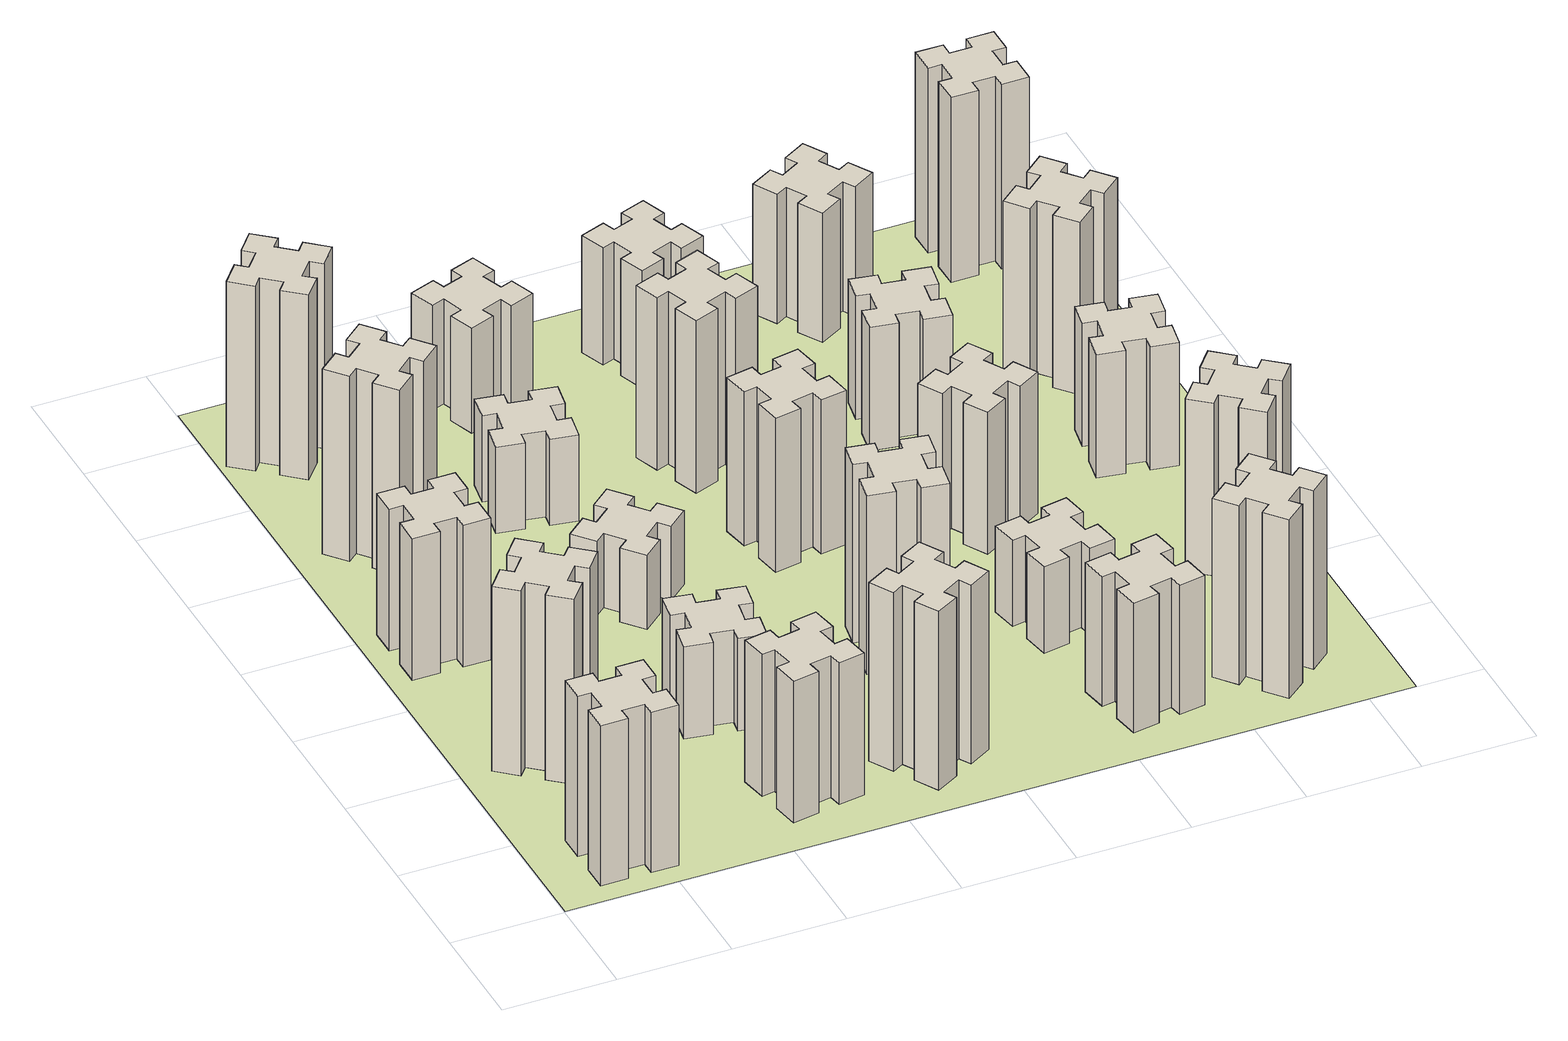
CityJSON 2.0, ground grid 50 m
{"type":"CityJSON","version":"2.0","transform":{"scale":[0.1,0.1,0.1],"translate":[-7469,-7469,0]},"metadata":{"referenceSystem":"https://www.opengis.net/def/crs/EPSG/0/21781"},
"CityObjects":{
"building1":{"type":"Building","attributes":{"class":"1000","function":"1000","usage":"1000","yearOfConstruction":2016,"roofType":"1000","measuredHeight":78,"storeysAboveGround":30,"storeysBelowGround":0},"geometry":[{"type":"Solid","lod":"1","boundaries":[[[[0,1,2,3,4,5,6,7,8,9,10,11,12,13,14,15,16,17,18,19]],[[17,16,20,21]],[[16,15,22,20]],[[15,14,23,22]],[[14,13,24,23]],[[13,12,25,24]],[[12,11,26,25]],[[11,10,27,26]],[[10,9,28,27]],[[9,8,29,28]],[[8,7,30,29]],[[7,6,31,30]],[[6,5,32,31]],[[5,4,33,32]],[[4,3,34,33]],[[3,2,35,34]],[[2,1,36,35]],[[1,0,37,36]],[[0,19,38,37]],[[19,18,39,38]],[[18,17,21,39]],[[24,25,26,27,28,29,30,31,32,33,34,35,36,37,38,39,21,20,22,23]]]]}]},
"building2":{"type":"Building","attributes":{"class":"1000","function":"1000","usage":"1000","yearOfConstruction":2016,"roofType":"1000","measuredHeight":90,"storeysAboveGround":30,"storeysBelowGround":0},"geometry":[{"type":"Solid","lod":"1","boundaries":[[[[40,41,42,43,44,45,46,47,48,49,50,51,52,53,54,55,56,57,58,59]],[[57,56,60,61]],[[56,55,62,60]],[[55,54,63,62]],[[54,53,64,63]],[[53,52,65,64]],[[52,51,66,65]],[[51,50,67,66]],[[50,49,68,67]],[[49,48,69,68]],[[48,47,70,69]],[[47,46,71,70]],[[46,45,72,71]],[[45,44,73,72]],[[44,43,74,73]],[[43,42,75,74]],[[42,41,76,75]],[[41,40,77,76]],[[40,59,78,77]],[[59,58,79,78]],[[58,57,61,79]],[[64,65,66,67,68,69,70,71,72,73,74,75,76,77,78,79,61,60,62,63]]]]}]},
"building3":{"type":"Building","attributes":{"class":"1000","function":"1000","usage":"1000","yearOfConstruction":2016,"roofType":"1000","measuredHeight":69,"storeysAboveGround":30,"storeysBelowGround":0},"geometry":[{"type":"Solid","lod":"1","boundaries":[[[[80,81,82,83,84,85,86,87,88,89,90,91,92,93,94,95,96,97,98,99]],[[97,96,100,101]],[[96,95,102,100]],[[95,94,103,102]],[[94,93,104,103]],[[93,92,105,104]],[[92,91,106,105]],[[91,90,107,106]],[[90,89,108,107]],[[89,88,109,108]],[[88,87,110,109]],[[87,86,111,110]],[[86,85,112,111]],[[85,84,113,112]],[[84,83,114,113]],[[83,82,115,114]],[[82,81,116,115]],[[81,80,117,116]],[[80,99,118,117]],[[99,98,119,118]],[[98,97,101,119]],[[104,105,106,107,108,109,110,111,112,113,114,115,116,117,118,119,101,100,102,103]]]]}]},
"building4":{"type":"Building","attributes":{"class":"1000","function":"1000","usage":"1000","yearOfConstruction":2016,"roofType":"1000","measuredHeight":90,"storeysAboveGround":30,"storeysBelowGround":0},"geometry":[{"type":"Solid","lod":"1","boundaries":[[[[120,121,122,123,124,125,126,127,128,129,130,131,132,133,134,135,136,137,138,139]],[[137,136,140,141]],[[136,135,142,140]],[[135,134,143,142]],[[134,133,144,143]],[[133,132,145,144]],[[132,131,146,145]],[[131,130,147,146]],[[130,129,148,147]],[[129,128,149,148]],[[128,127,150,149]],[[127,126,151,150]],[[126,125,152,151]],[[125,124,153,152]],[[124,123,154,153]],[[123,122,155,154]],[[122,121,156,155]],[[121,120,157,156]],[[120,139,158,157]],[[139,138,159,158]],[[138,137,141,159]],[[144,145,146,147,148,149,150,151,152,153,154,155,156,157,158,159,141,140,142,143]]]]}]},
"building5":{"type":"Building","attributes":{"class":"1000","function":"1000","usage":"1000","yearOfConstruction":2016,"roofType":"1000","measuredHeight":90,"storeysAboveGround":30,"storeysBelowGround":0},"geometry":[{"type":"Solid","lod":"1","boundaries":[[[[160,161,162,163,164,165,166,167,168,169,170,171,172,173,174,175,176,177,178,179]],[[177,176,180,181]],[[176,175,182,180]],[[175,174,183,182]],[[174,173,184,183]],[[173,172,185,184]],[[172,171,186,185]],[[171,170,187,186]],[[170,169,188,187]],[[169,168,189,188]],[[168,167,190,189]],[[167,166,191,190]],[[166,165,192,191]],[[165,164,193,192]],[[164,163,194,193]],[[163,162,195,194]],[[162,161,196,195]],[[161,160,197,196]],[[160,179,198,197]],[[179,178,199,198]],[[178,177,181,199]],[[184,185,186,187,188,189,190,191,192,193,194,195,196,197,198,199,181,180,182,183]]]]}]},
"building6":{"type":"Building","attributes":{"class":"1000","function":"1000","usage":"1000","yearOfConstruction":2016,"roofType":"1000","measuredHeight":69,"storeysAboveGround":30,"storeysBelowGround":0},"geometry":[{"type":"Solid","lod":"1","boundaries":[[[[200,201,202,203,204,205,206,207,208,209,210,211,212,213,214,215,216,217,218,219]],[[217,216,220,221]],[[216,215,222,220]],[[215,214,223,222]],[[214,213,224,223]],[[213,212,225,224]],[[212,211,226,225]],[[211,210,227,226]],[[210,209,228,227]],[[209,208,229,228]],[[208,207,230,229]],[[207,206,231,230]],[[206,205,232,231]],[[205,204,233,232]],[[204,203,234,233]],[[203,202,235,234]],[[202,201,236,235]],[[201,200,237,236]],[[200,219,238,237]],[[219,218,239,238]],[[218,217,221,239]],[[224,225,226,227,228,229,230,231,232,233,234,235,236,237,238,239,221,220,222,223]]]]}]},
"building7":{"type":"Building","attributes":{"class":"1000","function":"1000","usage":"1000","yearOfConstruction":2016,"roofType":"1000","measuredHeight":45,"storeysAboveGround":30,"storeysBelowGround":0},"geometry":[{"type":"Solid","lod":"1","boundaries":[[[[240,241,242,243,244,245,246,247,248,249,250,251,252,253,254,255,256,257,258,259]],[[257,256,260,261]],[[256,255,262,260]],[[255,254,263,262]],[[254,253,264,263]],[[253,252,265,264]],[[252,251,266,265]],[[251,250,267,266]],[[250,249,268,267]],[[249,248,269,268]],[[248,247,270,269]],[[247,246,271,270]],[[246,245,272,271]],[[245,244,273,272]],[[244,243,274,273]],[[243,242,275,274]],[[242,241,276,275]],[[241,240,277,276]],[[240,259,278,277]],[[259,258,279,278]],[[258,257,261,279]],[[264,265,266,267,268,269,270,271,272,273,274,275,276,277,278,279,261,260,262,263]]]]}]},
"building8":{"type":"Building","attributes":{"class":"1000","function":"1000","usage":"1000","yearOfConstruction":2016,"roofType":"1000","measuredHeight":36,"storeysAboveGround":30,"storeysBelowGround":0},"geometry":[{"type":"Solid","lod":"1","boundaries":[[[[280,281,282,283,284,285,286,287,288,289,290,291,292,293,294,295,296,297,298,299]],[[297,296,300,301]],[[296,295,302,300]],[[295,294,303,302]],[[294,293,304,303]],[[293,292,305,304]],[[292,291,306,305]],[[291,290,307,306]],[[290,289,308,307]],[[289,288,309,308]],[[288,287,310,309]],[[287,286,311,310]],[[286,285,312,311]],[[285,284,313,312]],[[284,283,314,313]],[[283,282,315,314]],[[282,281,316,315]],[[281,280,317,316]],[[280,299,318,317]],[[299,298,319,318]],[[298,297,301,319]],[[304,305,306,307,308,309,310,311,312,313,314,315,316,317,318,319,301,300,302,303]]]]}]},
"building9":{"type":"Building","attributes":{"class":"1000","function":"1000","usage":"1000","yearOfConstruction":2016,"roofType":"1000","measuredHeight":42,"storeysAboveGround":30,"storeysBelowGround":0},"geometry":[{"type":"Solid","lod":"1","boundaries":[[[[320,321,322,323,324,325,326,327,328,329,330,331,332,333,334,335,336,337,338,339]],[[337,336,340,341]],[[336,335,342,340]],[[335,334,343,342]],[[334,333,344,343]],[[333,332,345,344]],[[332,331,346,345]],[[331,330,347,346]],[[330,329,348,347]],[[329,328,349,348]],[[328,327,350,349]],[[327,326,351,350]],[[326,325,352,351]],[[325,324,353,352]],[[324,323,354,353]],[[323,322,355,354]],[[322,321,356,355]],[[321,320,357,356]],[[320,339,358,357]],[[339,338,359,358]],[[338,337,341,359]],[[344,345,346,347,348,349,350,351,352,353,354,355,356,357,358,359,341,340,342,343]]]]}]},
"building10":{"type":"Building","attributes":{"class":"1000","function":"1000","usage":"1000","yearOfConstruction":2016,"roofType":"1000","measuredHeight":87,"storeysAboveGround":30,"storeysBelowGround":0},"geometry":[{"type":"Solid","lod":"1","boundaries":[[[[360,361,362,363,364,365,366,367,368,369,370,371,372,373,374,375,376,377,378,379]],[[377,376,380,381]],[[376,375,382,380]],[[375,374,383,382]],[[374,373,384,383]],[[373,372,385,384]],[[372,371,386,385]],[[371,370,387,386]],[[370,369,388,387]],[[369,368,389,388]],[[368,367,390,389]],[[367,366,391,390]],[[366,365,392,391]],[[365,364,393,392]],[[364,363,394,393]],[[363,362,395,394]],[[362,361,396,395]],[[361,360,397,396]],[[360,379,398,397]],[[379,378,399,398]],[[378,377,381,399]],[[384,385,386,387,388,389,390,391,392,393,394,395,396,397,398,399,381,380,382,383]]]]}]},
"building11":{"type":"Building","attributes":{"class":"1000","function":"1000","usage":"1000","yearOfConstruction":2016,"roofType":"1000","measuredHeight":51,"storeysAboveGround":30,"storeysBelowGround":0},"geometry":[{"type":"Solid","lod":"1","boundaries":[[[[400,401,402,403,404,405,406,407,408,409,410,411,412,413,414,415,416,417,418,419]],[[417,416,420,421]],[[416,415,422,420]],[[415,414,423,422]],[[414,413,424,423]],[[413,412,425,424]],[[412,411,426,425]],[[411,410,427,426]],[[410,409,428,427]],[[409,408,429,428]],[[408,407,430,429]],[[407,406,431,430]],[[406,405,432,431]],[[405,404,433,432]],[[404,403,434,433]],[[403,402,435,434]],[[402,401,436,435]],[[401,400,437,436]],[[400,419,438,437]],[[419,418,439,438]],[[418,417,421,439]],[[424,425,426,427,428,429,430,431,432,433,434,435,436,437,438,439,421,420,422,423]]]]}]},
"building12":{"type":"Building","attributes":{"class":"1000","function":"1000","usage":"1000","yearOfConstruction":2016,"roofType":"1000","measuredHeight":87,"storeysAboveGround":30,"storeysBelowGround":0},"geometry":[{"type":"Solid","lod":"1","boundaries":[[[[440,441,442,443,444,445,446,447,448,449,450,451,452,453,454,455,456,457,458,459]],[[457,456,460,461]],[[456,455,462,460]],[[455,454,463,462]],[[454,453,464,463]],[[453,452,465,464]],[[452,451,466,465]],[[451,450,467,466]],[[450,449,468,467]],[[449,448,469,468]],[[448,447,470,469]],[[447,446,471,470]],[[446,445,472,471]],[[445,444,473,472]],[[444,443,474,473]],[[443,442,475,474]],[[442,441,476,475]],[[441,440,477,476]],[[440,459,478,477]],[[459,458,479,478]],[[458,457,461,479]],[[464,465,466,467,468,469,470,471,472,473,474,475,476,477,478,479,461,460,462,463]]]]}]},
"building13":{"type":"Building","attributes":{"class":"1000","function":"1000","usage":"1000","yearOfConstruction":2016,"roofType":"1000","measuredHeight":75,"storeysAboveGround":30,"storeysBelowGround":0},"geometry":[{"type":"Solid","lod":"1","boundaries":[[[[480,481,482,483,484,485,486,487,488,489,490,491,492,493,494,495,496,497,498,499]],[[497,496,500,501]],[[496,495,502,500]],[[495,494,503,502]],[[494,493,504,503]],[[493,492,505,504]],[[492,491,506,505]],[[491,490,507,506]],[[490,489,508,507]],[[489,488,509,508]],[[488,487,510,509]],[[487,486,511,510]],[[486,485,512,511]],[[485,484,513,512]],[[484,483,514,513]],[[483,482,515,514]],[[482,481,516,515]],[[481,480,517,516]],[[480,499,518,517]],[[499,498,519,518]],[[498,497,501,519]],[[504,505,506,507,508,509,510,511,512,513,514,515,516,517,518,519,501,500,502,503]]]]}]},
"building14":{"type":"Building","attributes":{"class":"1000","function":"1000","usage":"1000","yearOfConstruction":2016,"roofType":"1000","measuredHeight":84,"storeysAboveGround":30,"storeysBelowGround":0},"geometry":[{"type":"Solid","lod":"1","boundaries":[[[[520,521,522,523,524,525,526,527,528,529,530,531,532,533,534,535,536,537,538,539]],[[537,536,540,541]],[[536,535,542,540]],[[535,534,543,542]],[[534,533,544,543]],[[533,532,545,544]],[[532,531,546,545]],[[531,530,547,546]],[[530,529,548,547]],[[529,528,549,548]],[[528,527,550,549]],[[527,526,551,550]],[[526,525,552,551]],[[525,524,553,552]],[[524,523,554,553]],[[523,522,555,554]],[[522,521,556,555]],[[521,520,557,556]],[[520,539,558,557]],[[539,538,559,558]],[[538,537,541,559]],[[544,545,546,547,548,549,550,551,552,553,554,555,556,557,558,559,541,540,542,543]]]]}]},
"building15":{"type":"Building","attributes":{"class":"1000","function":"1000","usage":"1000","yearOfConstruction":2016,"roofType":"1000","measuredHeight":63,"storeysAboveGround":30,"storeysBelowGround":0},"geometry":[{"type":"Solid","lod":"1","boundaries":[[[[560,561,562,563,564,565,566,567,568,569,570,571,572,573,574,575,576,577,578,579]],[[577,576,580,581]],[[576,575,582,580]],[[575,574,583,582]],[[574,573,584,583]],[[573,572,585,584]],[[572,571,586,585]],[[571,570,587,586]],[[570,569,588,587]],[[569,568,589,588]],[[568,567,590,589]],[[567,566,591,590]],[[566,565,592,591]],[[565,564,593,592]],[[564,563,594,593]],[[563,562,595,594]],[[562,561,596,595]],[[561,560,597,596]],[[560,579,598,597]],[[579,578,599,598]],[[578,577,581,599]],[[584,585,586,587,588,589,590,591,592,593,594,595,596,597,598,599,581,580,582,583]]]]}]},
"building16":{"type":"Building","attributes":{"class":"1000","function":"1000","usage":"1000","yearOfConstruction":2016,"roofType":"1000","measuredHeight":57,"storeysAboveGround":30,"storeysBelowGround":0},"geometry":[{"type":"Solid","lod":"1","boundaries":[[[[600,601,602,603,604,605,606,607,608,609,610,611,612,613,614,615,616,617,618,619]],[[617,616,620,621]],[[616,615,622,620]],[[615,614,623,622]],[[614,613,624,623]],[[613,612,625,624]],[[612,611,626,625]],[[611,610,627,626]],[[610,609,628,627]],[[609,608,629,628]],[[608,607,630,629]],[[607,606,631,630]],[[606,605,632,631]],[[605,604,633,632]],[[604,603,634,633]],[[603,602,635,634]],[[602,601,636,635]],[[601,600,637,636]],[[600,619,638,637]],[[619,618,639,638]],[[618,617,621,639]],[[624,625,626,627,628,629,630,631,632,633,634,635,636,637,638,639,621,620,622,623]]]]}]},
"building17":{"type":"Building","attributes":{"class":"1000","function":"1000","usage":"1000","yearOfConstruction":2016,"roofType":"1000","measuredHeight":42,"storeysAboveGround":30,"storeysBelowGround":0},"geometry":[{"type":"Solid","lod":"1","boundaries":[[[[640,641,642,643,644,645,646,647,648,649,650,651,652,653,654,655,656,657,658,659]],[[657,656,660,661]],[[656,655,662,660]],[[655,654,663,662]],[[654,653,664,663]],[[653,652,665,664]],[[652,651,666,665]],[[651,650,667,666]],[[650,649,668,667]],[[649,648,669,668]],[[648,647,670,669]],[[647,646,671,670]],[[646,645,672,671]],[[645,644,673,672]],[[644,643,674,673]],[[643,642,675,674]],[[642,641,676,675]],[[641,640,677,676]],[[640,659,678,677]],[[659,658,679,678]],[[658,657,661,679]],[[664,665,666,667,668,669,670,671,672,673,674,675,676,677,678,679,661,660,662,663]]]]}]},
"building18":{"type":"Building","attributes":{"class":"1000","function":"1000","usage":"1000","yearOfConstruction":2016,"roofType":"1000","measuredHeight":69,"storeysAboveGround":30,"storeysBelowGround":0},"geometry":[{"type":"Solid","lod":"1","boundaries":[[[[680,681,682,683,684,685,686,687,688,689,690,691,692,693,694,695,696,697,698,699]],[[697,696,700,701]],[[696,695,702,700]],[[695,694,703,702]],[[694,693,704,703]],[[693,692,705,704]],[[692,691,706,705]],[[691,690,707,706]],[[690,689,708,707]],[[689,688,709,708]],[[688,687,710,709]],[[687,686,711,710]],[[686,685,712,711]],[[685,684,713,712]],[[684,683,714,713]],[[683,682,715,714]],[[682,681,716,715]],[[681,680,717,716]],[[680,699,718,717]],[[699,698,719,718]],[[698,697,701,719]],[[704,705,706,707,708,709,710,711,712,713,714,715,716,717,718,719,701,700,702,703]]]]}]},
"building19":{"type":"Building","attributes":{"class":"1000","function":"1000","usage":"1000","yearOfConstruction":2016,"roofType":"1000","measuredHeight":60,"storeysAboveGround":30,"storeysBelowGround":0},"geometry":[{"type":"Solid","lod":"1","boundaries":[[[[720,721,722,723,724,725,726,727,728,729,730,731,732,733,734,735,736,737,738,739]],[[737,736,740,741]],[[736,735,742,740]],[[735,734,743,742]],[[734,733,744,743]],[[733,732,745,744]],[[732,731,746,745]],[[731,730,747,746]],[[730,729,748,747]],[[729,728,749,748]],[[728,727,750,749]],[[727,726,751,750]],[[726,725,752,751]],[[725,724,753,752]],[[724,723,754,753]],[[723,722,755,754]],[[722,721,756,755]],[[721,720,757,756]],[[720,739,758,757]],[[739,738,759,758]],[[738,737,741,759]],[[744,745,746,747,748,749,750,751,752,753,754,755,756,757,758,759,741,740,742,743]]]]}]},
"building20":{"type":"Building","attributes":{"class":"1000","function":"1000","usage":"1000","yearOfConstruction":2016,"roofType":"1000","measuredHeight":87,"storeysAboveGround":30,"storeysBelowGround":0},"geometry":[{"type":"Solid","lod":"1","boundaries":[[[[760,761,762,763,764,765,766,767,768,769,770,771,772,773,774,775,776,777,778,779]],[[777,776,780,781]],[[776,775,782,780]],[[775,774,783,782]],[[774,773,784,783]],[[773,772,785,784]],[[772,771,786,785]],[[771,770,787,786]],[[770,769,788,787]],[[769,768,789,788]],[[768,767,790,789]],[[767,766,791,790]],[[766,765,792,791]],[[765,764,793,792]],[[764,763,794,793]],[[763,762,795,794]],[[762,761,796,795]],[[761,760,797,796]],[[760,779,798,797]],[[779,778,799,798]],[[778,777,781,799]],[[784,785,786,787,788,789,790,791,792,793,794,795,796,797,798,799,781,780,782,783]]]]}]},
"building21":{"type":"Building","attributes":{"class":"1000","function":"1000","usage":"1000","yearOfConstruction":2016,"roofType":"1000","measuredHeight":63,"storeysAboveGround":30,"storeysBelowGround":0},"geometry":[{"type":"Solid","lod":"1","boundaries":[[[[800,801,802,803,804,805,806,807,808,809,810,811,812,813,814,815,816,817,818,819]],[[817,816,820,821]],[[816,815,822,820]],[[815,814,823,822]],[[814,813,824,823]],[[813,812,825,824]],[[812,811,826,825]],[[811,810,827,826]],[[810,809,828,827]],[[809,808,829,828]],[[808,807,830,829]],[[807,806,831,830]],[[806,805,832,831]],[[805,804,833,832]],[[804,803,834,833]],[[803,802,835,834]],[[802,801,836,835]],[[801,800,837,836]],[[800,819,838,837]],[[819,818,839,838]],[[818,817,821,839]],[[824,825,826,827,828,829,830,831,832,833,834,835,836,837,838,839,821,820,822,823]]]]}]},
"building22":{"type":"Building","attributes":{"class":"1000","function":"1000","usage":"1000","yearOfConstruction":2016,"roofType":"1000","measuredHeight":84,"storeysAboveGround":30,"storeysBelowGround":0},"geometry":[{"type":"Solid","lod":"1","boundaries":[[[[840,841,842,843,844,845,846,847,848,849,850,851,852,853,854,855,856,857,858,859]],[[857,856,860,861]],[[856,855,862,860]],[[855,854,863,862]],[[854,853,864,863]],[[853,852,865,864]],[[852,851,866,865]],[[851,850,867,866]],[[850,849,868,867]],[[849,848,869,868]],[[848,847,870,869]],[[847,846,871,870]],[[846,845,872,871]],[[845,844,873,872]],[[844,843,874,873]],[[843,842,875,874]],[[842,841,876,875]],[[841,840,877,876]],[[840,859,878,877]],[[859,858,879,878]],[[858,857,861,879]],[[864,865,866,867,868,869,870,871,872,873,874,875,876,877,878,879,861,860,862,863]]]]}]},
"building23":{"type":"Building","attributes":{"class":"1000","function":"1000","usage":"1000","yearOfConstruction":2016,"roofType":"1000","measuredHeight":60,"storeysAboveGround":30,"storeysBelowGround":0},"geometry":[{"type":"Solid","lod":"1","boundaries":[[[[880,881,882,883,884,885,886,887,888,889,890,891,892,893,894,895,896,897,898,899]],[[897,896,900,901]],[[896,895,902,900]],[[895,894,903,902]],[[894,893,904,903]],[[893,892,905,904]],[[892,891,906,905]],[[891,890,907,906]],[[890,889,908,907]],[[889,888,909,908]],[[888,887,910,909]],[[887,886,911,910]],[[886,885,912,911]],[[885,884,913,912]],[[884,883,914,913]],[[883,882,915,914]],[[882,881,916,915]],[[881,880,917,916]],[[880,899,918,917]],[[899,898,919,918]],[[898,897,901,919]],[[904,905,906,907,908,909,910,911,912,913,914,915,916,917,918,919,901,900,902,903]]]]}]},
"building24":{"type":"Building","attributes":{"class":"1000","function":"1000","usage":"1000","yearOfConstruction":2016,"roofType":"1000","measuredHeight":84,"storeysAboveGround":30,"storeysBelowGround":0},"geometry":[{"type":"Solid","lod":"1","boundaries":[[[[920,921,922,923,924,925,926,927,928,929,930,931,932,933,934,935,936,937,938,939]],[[937,936,940,941]],[[936,935,942,940]],[[935,934,943,942]],[[934,933,944,943]],[[933,932,945,944]],[[932,931,946,945]],[[931,930,947,946]],[[930,929,948,947]],[[929,928,949,948]],[[928,927,950,949]],[[927,926,951,950]],[[926,925,952,951]],[[925,924,953,952]],[[924,923,954,953]],[[923,922,955,954]],[[922,921,956,955]],[[921,920,957,956]],[[920,939,958,957]],[[939,938,959,958]],[[938,937,941,959]],[[944,945,946,947,948,949,950,951,952,953,954,955,956,957,958,959,941,940,942,943]]]]}]},
"building25":{"type":"Building","attributes":{"class":"1000","function":"1000","usage":"1000","yearOfConstruction":2016,"roofType":"1000","measuredHeight":90,"storeysAboveGround":30,"storeysBelowGround":0},"geometry":[{"type":"Solid","lod":"1","boundaries":[[[[960,961,962,963,964,965,966,967,968,969,970,971,972,973,974,975,976,977,978,979]],[[977,976,980,981]],[[976,975,982,980]],[[975,974,983,982]],[[974,973,984,983]],[[973,972,985,984]],[[972,971,986,985]],[[971,970,987,986]],[[970,969,988,987]],[[969,968,989,988]],[[968,967,990,989]],[[967,966,991,990]],[[966,965,992,991]],[[965,964,993,992]],[[964,963,994,993]],[[963,962,995,994]],[[962,961,996,995]],[[961,960,997,996]],[[960,979,998,997]],[[979,978,999,998]],[[978,977,981,999]],[[984,985,986,987,988,989,990,991,992,993,994,995,996,997,998,999,981,980,982,983]]]]}]},
"landuse1":{"type":"LandUse","attributes":{"name":"plot1","function":"1010"},"geometry":[{"type":"MultiSurface","lod":"1","boundaries":[[[1000,1001,1002,1003]]]}]}
},
"vertices":[
[485,225,0],[485,325,0],[545,325,0],[545,445,0],[425,445,0],[425,385,0],[325,385,0],[325,445,0],[205,445,0],[205,325,0],[265,325,0],[265,225,0],[205,225,0],[205,105,0],[325,105,0],[325,165,0],[425,165,0],[425,105,0],[545,105,0],[545,225,0],[425,165,780],[425,105,780],[325,165,780],[325,105,780],[205,105,780],[205,225,780],[265,225,780],[265,325,780],[205,325,780],[205,445,780],[325,445,780],[325,385,780],[425,385,780],[425,445,780],[545,445,780],[545,325,780],[485,325,780],[485,225,780],[545,225,780],[545,105,780],
[484,1067,0],[408,1132,0],[446,1178,0],[354,1255,0],[277,1163,0],[323,1124,0],[259,1048,0],[213,1086,0],[136,994,0],[228,917,0],[266,963,0],[343,899,0],[304,853,0],[396,776,0],[473,868,0],[427,906,0],[492,983,0],[538,944,0],[615,1036,0],[523,1113,0],[492,983,900],[538,944,900],[427,906,900],[473,868,900],[396,776,900],[304,853,900],[343,899,900],[266,963,900],[228,917,900],[136,994,900],[213,1086,900],[259,1048,900],[323,1124,900],[277,1163,900],[354,1255,900],[446,1178,900],[408,1132,900],[484,1067,900],[523,1113,900],[615,1036,900],
[325,1965,0],[225,1965,0],[225,2025,0],[105,2025,0],[105,1905,0],[165,1905,0],[165,1805,0],[105,1805,0],[105,1685,0],[225,1685,0],[225,1745,0],[325,1745,0],[325,1685,0],[445,1685,0],[445,1805,0],[385,1805,0],[385,1905,0],[445,1905,0],[445,2025,0],[325,2025,0],[385,1905,690],[445,1905,690],[385,1805,690],[445,1805,690],[445,1685,690],[325,1685,690],[325,1745,690],[225,1745,690],[225,1685,690],[105,1685,690],[105,1805,690],[165,1805,690],[165,1905,690],[105,1905,690],[105,2025,690],[225,2025,690],[225,1965,690],[325,1965,690],[325,2025,690],[445,2025,690],
[492,2628,0],[427,2704,0],[473,2743,0],[396,2835,0],[304,2758,0],[343,2712,0],[266,2647,0],[228,2693,0],[136,2616,0],[213,2524,0],[259,2563,0],[323,2486,0],[277,2448,0],[354,2356,0],[446,2433,0],[408,2479,0],[484,2543,0],[523,2497,0],[615,2574,0],[538,2666,0],[484,2543,900],[523,2497,900],[408,2479,900],[446,2433,900],[354,2356,900],[277,2448,900],[323,2486,900],[259,2563,900],[213,2524,900],[136,2616,900],[228,2693,900],[266,2647,900],[343,2712,900],[304,2758,900],[396,2835,900],[473,2743,900],[427,2704,900],[492,2628,900],[538,2666,900],[615,2574,900],
[384,3387,0],[308,3452,0],[346,3498,0],[254,3575,0],[177,3483,0],[223,3444,0],[159,3368,0],[113,3406,0],[36,3314,0],[128,3237,0],[166,3283,0],[243,3219,0],[204,3173,0],[296,3096,0],[373,3188,0],[327,3226,0],[392,3303,0],[438,3264,0],[515,3356,0],[423,3433,0],[392,3303,900],[438,3264,900],[327,3226,900],[373,3188,900],[296,3096,900],[204,3173,900],[243,3219,900],[166,3283,900],[128,3237,900],[36,3314,900],[113,3406,900],[159,3368,900],[223,3444,900],[177,3483,900],[254,3575,900],[346,3498,900],[308,3452,900],[384,3387,900],[423,3433,900],[515,3356,900],
[1332,345,0],[1315,444,0],[1374,454,0],[1353,572,0],[1235,551,0],[1245,492,0],[1147,475,0],[1137,534,0],[1018,513,0],[1039,395,0],[1098,405,0],[1116,307,0],[1057,297,0],[1077,178,0],[1196,199,0],[1185,258,0],[1284,276,0],[1294,217,0],[1412,237,0],[1391,356,0],[1284,276,690],[1294,217,690],[1185,258,690],[1196,199,690],[1077,178,690],[1057,297,690],[1116,307,690],[1098,405,690],[1039,395,690],[1018,513,690],[1137,534,690],[1147,475,690],[1245,492,690],[1235,551,690],[1353,572,690],[1374,454,690],[1315,444,690],[1332,345,690],[1391,356,690],[1412,237,690],
[1047,916,0],[1145,898,0],[1135,839,0],[1253,818,0],[1274,937,0],[1215,947,0],[1232,1045,0],[1291,1035,0],[1312,1153,0],[1194,1174,0],[1184,1115,0],[1085,1132,0],[1096,1191,0],[977,1212,0],[957,1094,0],[1016,1084,0],[998,985,0],[939,996,0],[918,877,0],[1037,857,0],[998,985,450],[939,996,450],[1016,1084,450],[957,1094,450],[977,1212,450],[1096,1191,450],[1085,1132,450],[1184,1115,450],[1194,1174,450],[1312,1153,450],[1291,1035,450],[1232,1045,450],[1215,947,450],[1274,937,450],[1253,818,450],[1135,839,450],[1145,898,450],[1047,916,450],[1037,857,450],[918,877,450],
[1083,1972,0],[1006,1907,0],[968,1953,0],[876,1876,0],[953,1784,0],[999,1823,0],[1063,1746,0],[1017,1708,0],[1094,1616,0],[1186,1693,0],[1148,1739,0],[1224,1803,0],[1263,1757,0],[1355,1834,0],[1278,1926,0],[1232,1888,0],[1167,1964,0],[1213,2003,0],[1136,2095,0],[1044,2018,0],[1167,1964,360],[1213,2003,360],[1232,1888,360],[1278,1926,360],[1355,1834,360],[1263,1757,360],[1224,1803,360],[1148,1739,360],[1186,1693,360],[1094,1616,360],[1017,1708,360],[1063,1746,360],[999,1823,360],[953,1784,360],[876,1876,360],[968,1953,360],[1006,1907,360],[1083,1972,360],[1044,2018,360],[1136,2095,360],
[1115,2527,0],[1132,2625,0],[1191,2615,0],[1212,2733,0],[1094,2754,0],[1084,2695,0],[985,2712,0],[996,2771,0],[877,2792,0],[857,2674,0],[916,2664,0],[898,2565,0],[839,2576,0],[818,2457,0],[937,2437,0],[947,2496,0],[1045,2478,0],[1035,2419,0],[1153,2398,0],[1174,2517,0],[1045,2478,420],[1035,2419,420],[947,2496,420],[937,2437,420],[818,2457,420],[839,2576,420],[898,2565,420],[916,2664,420],[857,2674,420],[877,2792,420],[996,2771,420],[985,2712,420],[1084,2695,420],[1094,2754,420],[1212,2733,420],[1191,2615,420],[1132,2625,420],[1115,2527,420],[1174,2517,420],[1153,2398,420],
[1744,496,0],[1657,446,0],[1627,498,0],[1523,438,0],[1583,334,0],[1635,364,0],[1685,277,0],[1633,247,0],[1693,143,0],[1797,203,0],[1767,255,0],[1854,305,0],[1884,253,0],[1988,313,0],[1928,417,0],[1876,387,0],[1826,474,0],[1878,504,0],[1818,608,0],[1714,548,0],[1826,474,870],[1878,504,870],[1876,387,870],[1928,417,870],[1988,313,870],[1884,253,870],[1854,305,870],[1767,255,870],[1797,203,870],[1693,143,870],[1633,247,870],[1685,277,870],[1635,364,870],[1583,334,870],[1523,438,870],[1627,498,870],[1657,446,870],[1744,496,870],[1714,548,870],[1818,608,870],
[1125,3456,0],[1031,3422,0],[1010,3478,0],[897,3437,0],[939,3324,0],[995,3345,0],[1029,3251,0],[973,3230,0],[1014,3117,0],[1127,3159,0],[1106,3215,0],[1200,3249,0],[1220,3193,0],[1333,3234,0],[1292,3347,0],[1236,3326,0],[1202,3420,0],[1258,3440,0],[1217,3553,0],[1104,3512,0],[1202,3420,510],[1258,3440,510],[1236,3326,510],[1292,3347,510],[1333,3234,510],[1220,3193,510],[1200,3249,510],[1106,3215,510],[1127,3159,510],[1014,3117,510],[973,3230,510],[1029,3251,510],[995,3345,510],[939,3324,510],[897,3437,510],[1010,3478,510],[1031,3422,510],[1125,3456,510],[1104,3512,510],[1217,3553,510],
[2055,1047,0],[2072,1145,0],[2131,1135,0],[2152,1253,0],[2034,1274,0],[2024,1215,0],[1925,1232,0],[1936,1291,0],[1817,1312,0],[1797,1194,0],[1856,1184,0],[1838,1085,0],[1779,1096,0],[1758,977,0],[1877,957,0],[1887,1016,0],[1985,998,0],[1975,939,0],[2093,918,0],[2114,1037,0],[1985,998,870],[1975,939,870],[1887,1016,870],[1877,957,870],[1758,977,870],[1779,1096,870],[1838,1085,870],[1856,1184,870],[1797,1194,870],[1817,1312,870],[1936,1291,870],[1925,1232,870],[2024,1215,870],[2034,1274,870],[2152,1253,870],[2131,1135,870],[2072,1145,870],[2055,1047,870],[2114,1037,870],[2093,918,870],
[1972,1925,0],[1955,2024,0],[2014,2034,0],[1993,2152,0],[1875,2131,0],[1885,2072,0],[1787,2055,0],[1777,2114,0],[1658,2093,0],[1679,1975,0],[1738,1985,0],[1756,1887,0],[1697,1877,0],[1717,1758,0],[1836,1779,0],[1825,1838,0],[1924,1856,0],[1934,1797,0],[2052,1817,0],[2031,1936,0],[1924,1856,750],[1934,1797,750],[1825,1838,750],[1836,1779,750],[1717,1758,750],[1697,1877,750],[1756,1887,750],[1738,1985,750],[1679,1975,750],[1658,2093,750],[1777,2114,750],[1787,2055,750],[1885,2072,750],[1875,2131,750],[1993,2152,750],[2014,2034,750],[1955,2024,750],[1972,1925,750],[2031,1936,750],[2052,1817,750],
[1876,2586,0],[1842,2680,0],[1898,2700,0],[1857,2813,0],[1744,2772,0],[1765,2716,0],[1671,2682,0],[1650,2738,0],[1537,2697,0],[1579,2584,0],[1635,2605,0],[1669,2511,0],[1613,2490,0],[1654,2377,0],[1767,2419,0],[1746,2475,0],[1840,2509,0],[1860,2453,0],[1973,2494,0],[1932,2607,0],[1840,2509,840],[1860,2453,840],[1746,2475,840],[1767,2419,840],[1654,2377,840],[1613,2490,840],[1669,2511,840],[1635,2605,840],[1579,2584,840],[1537,2697,840],[1650,2738,840],[1671,2682,840],[1765,2716,840],[1744,2772,840],[1857,2813,840],[1898,2700,840],[1842,2680,840],[1876,2586,840],[1932,2607,840],[1973,2494,840],
[2665,258,0],[2764,276,0],[2774,217,0],[2892,237,0],[2871,356,0],[2812,345,0],[2795,444,0],[2854,454,0],[2833,572,0],[2715,551,0],[2725,492,0],[2627,475,0],[2617,534,0],[2498,513,0],[2519,395,0],[2578,405,0],[2596,307,0],[2537,297,0],[2557,178,0],[2676,199,0],[2596,307,630],[2537,297,630],[2578,405,630],[2519,395,630],[2498,513,630],[2617,534,630],[2627,475,630],[2725,492,630],[2715,551,630],[2833,572,630],[2854,454,630],[2795,444,630],[2812,345,630],[2871,356,630],[2892,237,630],[2774,217,630],[2764,276,630],[2665,258,630],[2676,199,630],[2557,178,630],
[1865,3456,0],[1771,3422,0],[1750,3478,0],[1637,3437,0],[1679,3324,0],[1735,3345,0],[1769,3251,0],[1713,3230,0],[1754,3117,0],[1867,3159,0],[1846,3215,0],[1940,3249,0],[1960,3193,0],[2073,3234,0],[2032,3347,0],[1976,3326,0],[1942,3420,0],[1998,3440,0],[1957,3553,0],[1844,3512,0],[1942,3420,570],[1998,3440,570],[1976,3326,570],[2032,3347,570],[2073,3234,570],[1960,3193,570],[1940,3249,570],[1846,3215,570],[1867,3159,570],[1754,3117,570],[1713,3230,570],[1769,3251,570],[1735,3345,570],[1679,3324,570],[1637,3437,570],[1750,3478,570],[1771,3422,570],[1865,3456,570],[1844,3512,570],[1957,3553,570],
[2625,1132,0],[2527,1115,0],[2517,1174,0],[2398,1153,0],[2419,1035,0],[2478,1045,0],[2496,947,0],[2437,937,0],[2457,818,0],[2576,839,0],[2565,898,0],[2664,916,0],[2674,857,0],[2792,877,0],[2771,996,0],[2712,985,0],[2695,1084,0],[2754,1094,0],[2733,1212,0],[2615,1191,0],[2695,1084,420],[2754,1094,420],[2712,985,420],[2771,996,420],[2792,877,420],[2674,857,420],[2664,916,420],[2565,898,420],[2576,839,420],[2457,818,420],[2437,937,420],[2496,947,420],[2478,1045,420],[2419,1035,420],[2398,1153,420],[2517,1174,420],[2527,1115,420],[2625,1132,420],[2615,1191,420],[2733,1212,420],
[2475,1744,0],[2525,1657,0],[2473,1627,0],[2533,1523,0],[2637,1583,0],[2607,1635,0],[2694,1685,0],[2724,1633,0],[2828,1693,0],[2768,1797,0],[2716,1767,0],[2666,1854,0],[2718,1884,0],[2658,1988,0],[2554,1928,0],[2584,1876,0],[2497,1826,0],[2467,1878,0],[2363,1818,0],[2423,1714,0],[2497,1826,690],[2467,1878,690],[2584,1876,690],[2554,1928,690],[2658,1988,690],[2718,1884,690],[2666,1854,690],[2716,1767,690],[2768,1797,690],[2828,1693,690],[2724,1633,690],[2694,1685,690],[2607,1635,690],[2637,1583,690],[2533,1523,690],[2473,1627,690],[2525,1657,690],[2475,1744,690],[2423,1714,690],[2363,1818,690],
[2496,2564,0],[2478,2465,0],[2419,2476,0],[2398,2357,0],[2517,2337,0],[2527,2396,0],[2625,2378,0],[2615,2319,0],[2733,2298,0],[2754,2417,0],[2695,2427,0],[2712,2525,0],[2771,2515,0],[2792,2633,0],[2674,2654,0],[2664,2595,0],[2565,2612,0],[2576,2671,0],[2457,2692,0],[2437,2574,0],[2565,2612,600],[2576,2671,600],[2664,2595,600],[2674,2654,600],[2792,2633,600],[2771,2515,600],[2712,2525,600],[2695,2427,600],[2754,2417,600],[2733,2298,600],[2615,2319,600],[2625,2378,600],[2527,2396,600],[2517,2337,600],[2398,2357,600],[2419,2476,600],[2478,2465,600],[2496,2564,600],[2437,2574,600],[2457,2692,600],
[3268,259,0],[3344,323,0],[3383,277,0],[3475,354,0],[3398,446,0],[3352,408,0],[3287,484,0],[3333,523,0],[3256,615,0],[3164,538,0],[3203,492,0],[3126,427,0],[3088,473,0],[2996,396,0],[3073,304,0],[3119,343,0],[3183,266,0],[3137,228,0],[3214,136,0],[3306,213,0],[3183,266,870],[3137,228,870],[3119,343,870],[3073,304,870],[2996,396,870],[3088,473,870],[3126,427,870],[3203,492,870],[3164,538,870],[3256,615,870],[3333,523,870],[3287,484,870],[3352,408,870],[3398,446,870],[3475,354,870],[3383,277,870],[3344,323,870],[3268,259,870],[3306,213,870],[3214,136,870],
[2716,3347,0],[2666,3434,0],[2718,3464,0],[2658,3568,0],[2554,3508,0],[2584,3456,0],[2497,3406,0],[2467,3458,0],[2363,3398,0],[2423,3294,0],[2475,3324,0],[2525,3237,0],[2473,3207,0],[2533,3103,0],[2637,3163,0],[2607,3215,0],[2694,3265,0],[2724,3213,0],[2828,3273,0],[2768,3377,0],[2694,3265,630],[2724,3213,630],[2607,3215,630],[2637,3163,630],[2533,3103,630],[2473,3207,630],[2525,3237,630],[2475,3324,630],[2423,3294,630],[2363,3398,630],[2467,3458,630],[2497,3406,630],[2584,3456,630],[2554,3508,630],[2658,3568,630],[2718,3464,630],[2666,3434,630],[2716,3347,630],[2768,3377,630],[2828,3273,630],
[3487,1006,0],[3552,1083,0],[3598,1044,0],[3675,1136,0],[3583,1213,0],[3544,1167,0],[3468,1232,0],[3506,1278,0],[3414,1355,0],[3337,1263,0],[3383,1224,0],[3319,1148,0],[3273,1186,0],[3196,1094,0],[3288,1017,0],[3326,1063,0],[3403,999,0],[3364,953,0],[3456,876,0],[3533,968,0],[3403,999,840],[3364,953,840],[3326,1063,840],[3288,1017,840],[3196,1094,840],[3273,1186,840],[3319,1148,840],[3383,1224,840],[3337,1263,840],[3414,1355,840],[3506,1278,840],[3468,1232,840],[3544,1167,840],[3583,1213,840],[3675,1136,840],[3598,1044,840],[3552,1083,840],[3487,1006,840],[3533,968,840],[3456,876,840],
[3267,1856,0],[3365,1838,0],[3355,1779,0],[3473,1758,0],[3494,1877,0],[3435,1887,0],[3452,1985,0],[3511,1975,0],[3532,2093,0],[3414,2114,0],[3404,2055,0],[3305,2072,0],[3316,2131,0],[3197,2152,0],[3177,2034,0],[3236,2024,0],[3218,1925,0],[3159,1936,0],[3138,1817,0],[3257,1797,0],[3218,1925,600],[3159,1936,600],[3236,2024,600],[3177,2034,600],[3197,2152,600],[3316,2131,600],[3305,2072,600],[3404,2055,600],[3414,2114,600],[3532,2093,600],[3511,1975,600],[3452,1985,600],[3435,1887,600],[3494,1877,600],[3473,1758,600],[3355,1779,600],[3365,1838,600],[3267,1856,600],[3257,1797,600],[3138,1817,600],
[3452,2628,0],[3387,2704,0],[3433,2743,0],[3356,2835,0],[3264,2758,0],[3303,2712,0],[3226,2647,0],[3188,2693,0],[3096,2616,0],[3173,2524,0],[3219,2563,0],[3283,2486,0],[3237,2448,0],[3314,2356,0],[3406,2433,0],[3368,2479,0],[3444,2543,0],[3483,2497,0],[3575,2574,0],[3498,2666,0],[3444,2543,840],[3483,2497,840],[3368,2479,840],[3406,2433,840],[3314,2356,840],[3237,2448,840],[3283,2486,840],[3219,2563,840],[3173,2524,840],[3096,2616,840],[3188,2693,840],[3226,2647,840],[3303,2712,840],[3264,2758,840],[3356,2835,840],[3433,2743,840],[3387,2704,840],[3452,2628,840],[3498,2666,840],[3575,2574,840],
[3285,3325,0],[3385,3325,0],[3385,3265,0],[3505,3265,0],[3505,3385,0],[3445,3385,0],[3445,3485,0],[3505,3485,0],[3505,3605,0],[3385,3605,0],[3385,3545,0],[3285,3545,0],[3285,3605,0],[3165,3605,0],[3165,3485,0],[3225,3485,0],[3225,3385,0],[3165,3385,0],[3165,3265,0],[3285,3265,0],[3225,3385,900],[3165,3385,900],[3225,3485,900],[3165,3485,900],[3165,3605,900],[3285,3605,900],[3285,3545,900],[3385,3545,900],[3385,3605,900],[3505,3605,900],[3505,3485,900],[3445,3485,900],[3445,3385,900],[3505,3385,900],[3505,3265,900],[3385,3265,900],[3385,3325,900],[3285,3325,900],[3285,3265,900],[3165,3265,900],
[5,3705,0],[3705,3705,0],[3705,5,0],[5,5,0]
]}
